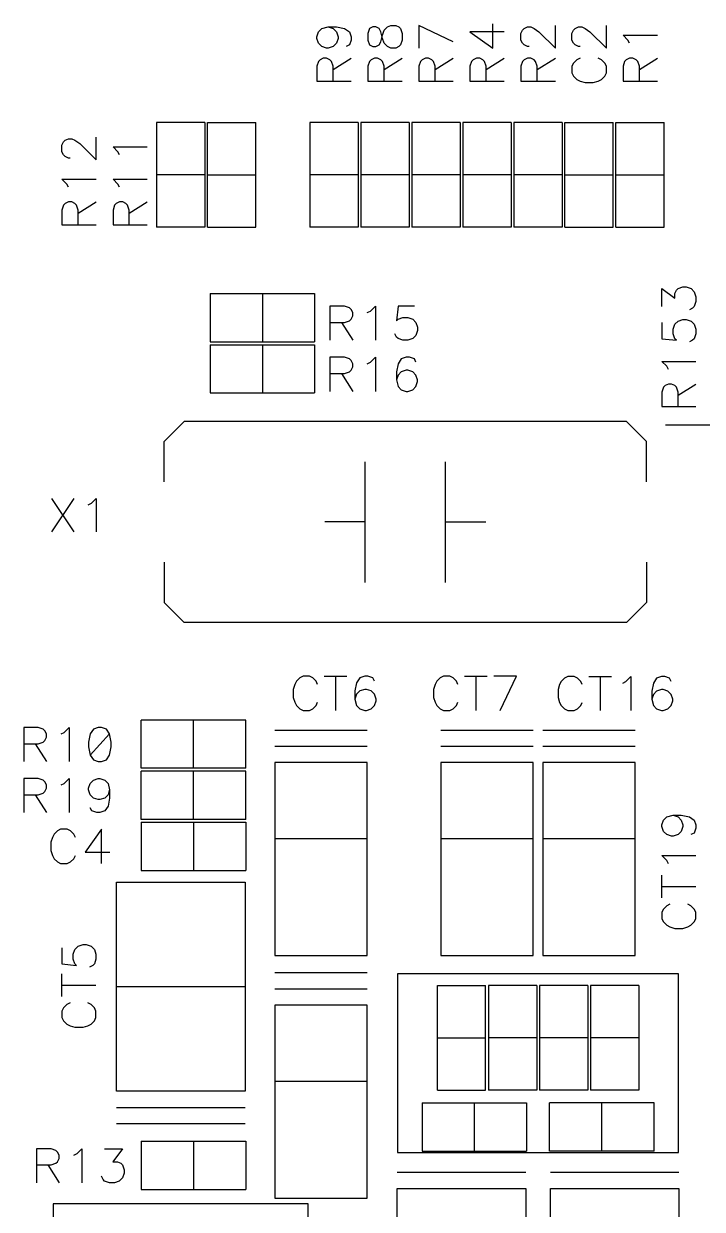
# Model space of a CAD drawing. Extents: x 295 to 953, y 10 to 290.
# Drawn here: x 673.3 to 707.1, y 174.5 to 233.5 of the extents above; entities that cross this region are included whole.
import ezdxf

# ---------------------------------------------------------------- set-up
doc = ezdxf.new("R2010")
doc.units = 0
doc.header["$LTSCALE"] = 5
doc.header["$MEASUREMENT"] = 0
doc.layers.add('130409_DV-DPH-A6_BSK', color=2, linetype='CONTINUOUS')

msp = doc.modelspace()

# ---------------------------------------------------------------- linework, layer by layer
at = {"layer": '130409_DV-DPH-A6_BSK', "color": 7}
for p, q in [((687.869, 232.819), (687.95, 233.063)), ((687.95, 233.063), (688.113, 233.225)), ((688.113, 233.225), (688.438, 233.307)), ((688.438, 233.307), (688.682, 233.225)), ((688.438, 233.307), (688.844, 233.307)), ((688.682, 233.225), (688.844, 233.063)), ((688.844, 233.307), (689.256, 233.225)), ((688.844, 233.063), (688.93, 232.819)), ((689.256, 233.225), (689.499, 233.063)), ((689.499, 233.063), (689.581, 232.819)), ((690.49, 233.225), (690.409, 232.982)), ((690.409, 232.982), (690.409, 232.657)), ((690.653, 233.307), (690.49, 233.225)), ((690.815, 233.307), (690.653, 233.307)), ((690.978, 233.225), (690.815, 233.307)), ((691.059, 233.063), (690.978, 233.225)), ((691.14, 232.738), (691.059, 233.063)), ((691.14, 232.9), (691.222, 233.144)), ((691.222, 233.144), (691.384, 233.307)), ((691.384, 233.307), (691.552, 233.388)), ((691.552, 233.388), (691.796, 233.388)), ((691.796, 233.388), (691.958, 233.307)), ((691.958, 233.307), (692.039, 233.225)), ((692.039, 233.225), (692.121, 232.982)), ((692.121, 232.982), (692.121, 232.657)), ((694.661, 232.575), (692.949, 233.388)), ((692.949, 233.388), (692.949, 232.25)), ((697.201, 233.063), (695.489, 233.063)), ((695.489, 233.063), (696.632, 232.25)), ((696.632, 232.25), (696.632, 233.469)), ((698.029, 232.982), (698.11, 233.144)), ((698.029, 232.657), (698.029, 232.982)), ((698.11, 233.144), (698.191, 233.225)), ((698.191, 233.225), (698.354, 233.307)), ((698.354, 233.307), (698.516, 233.307)), ((698.516, 233.307), (698.679, 233.225)), ((698.679, 233.225), (698.923, 233.063)), ((698.923, 233.063), (699.741, 232.25)), ((699.741, 232.25), (699.741, 233.388)), ((700.569, 232.982), (700.65, 233.144)), ((700.569, 232.657), (700.569, 232.982)), ((700.65, 233.144), (700.731, 233.225)), ((700.731, 233.225), (700.894, 233.307)), ((700.894, 233.307), (701.056, 233.307)), ((701.056, 233.307), (701.219, 233.225)), ((701.219, 233.225), (701.463, 233.063)), ((701.463, 233.063), (702.281, 232.25)), ((702.281, 232.25), (702.281, 233.388)), ((687.869, 232.738), (687.869, 232.819)), ((687.95, 232.494), (687.869, 232.738)), ((688.113, 232.331), (687.95, 232.494)), ((688.844, 232.494), (688.682, 232.331)), ((688.93, 232.738), (688.844, 232.494)), ((688.93, 232.819), (688.93, 232.738)), ((689.499, 232.413), (689.337, 232.331)), ((689.581, 232.657), (689.499, 232.413)), ((689.581, 232.819), (689.581, 232.657)), ((690.409, 232.657), (690.49, 232.413)), ((690.49, 232.413), (690.653, 232.331)), ((690.815, 232.331), (690.978, 232.413)), ((690.978, 232.413), (691.059, 232.575)), ((691.059, 232.575), (691.14, 232.9)), ((691.222, 232.494), (691.14, 232.738)), ((691.384, 232.331), (691.222, 232.494)), ((692.039, 232.413), (691.958, 232.331)), ((692.121, 232.657), (692.039, 232.413)), ((698.11, 232.494), (698.029, 232.657)), ((698.191, 232.413), (698.11, 232.494)), ((698.354, 232.331), (698.191, 232.413)), ((700.65, 232.494), (700.569, 232.657)), ((700.731, 232.413), (700.65, 232.494)), ((700.894, 232.331), (700.731, 232.413)), ((703.353, 232.657), (703.109, 232.9)), ((703.109, 232.9), (704.821, 232.9)), ((703.434, 232.494), (703.353, 232.657)), ((688.356, 232.25), (688.113, 232.331)), ((688.438, 232.25), (688.356, 232.25)), ((688.682, 232.331), (688.438, 232.25)), ((690.653, 232.331), (690.815, 232.331)), ((691.552, 232.25), (691.384, 232.331)), ((691.796, 232.25), (691.552, 232.25)), ((691.958, 232.331), (691.796, 232.25)), ((698.435, 232.331), (698.354, 232.331)), ((700.975, 232.331), (700.894, 232.331)), ((687.95, 231.595), (687.869, 231.351)), ((687.869, 231.351), (687.869, 230.619)), ((688.031, 231.676), (687.95, 231.595)), ((688.194, 231.757), (688.031, 231.676)), ((688.356, 231.757), (688.194, 231.757)), ((688.519, 231.676), (688.356, 231.757)), ((688.6, 231.595), (688.519, 231.676)), ((688.682, 231.351), (688.6, 231.595)), ((688.682, 231.188), (689.581, 231.757)), ((688.682, 230.619), (688.682, 231.351)), ((690.49, 231.595), (690.409, 231.351)), ((690.409, 231.351), (690.409, 230.619)), ((690.571, 231.676), (690.49, 231.595)), ((690.734, 231.757), (690.571, 231.676)), ((690.896, 231.757), (690.734, 231.757)), ((691.059, 231.676), (690.896, 231.757)), ((691.14, 231.595), (691.059, 231.676)), ((691.222, 231.351), (691.14, 231.595)), ((691.222, 231.188), (692.121, 231.757)), ((691.222, 230.619), (691.222, 231.351)), ((693.03, 231.595), (692.949, 231.351)), ((692.949, 231.351), (692.949, 230.619)), ((693.111, 231.676), (693.03, 231.595)), ((693.274, 231.757), (693.111, 231.676)), ((693.436, 231.757), (693.274, 231.757)), ((693.599, 231.676), (693.436, 231.757)), ((693.68, 231.595), (693.599, 231.676)), ((693.762, 231.351), (693.68, 231.595)), ((693.762, 231.188), (694.661, 231.757)), ((693.762, 230.619), (693.762, 231.351)), ((695.57, 231.595), (695.489, 231.351)), ((695.489, 231.351), (695.489, 230.619)), ((695.651, 231.676), (695.57, 231.595)), ((695.814, 231.757), (695.651, 231.676)), ((695.976, 231.757), (695.814, 231.757)), ((696.139, 231.676), (695.976, 231.757)), ((696.22, 231.595), (696.139, 231.676)), ((696.302, 231.351), (696.22, 231.595)), ((696.302, 231.188), (697.201, 231.757)), ((696.302, 230.619), (696.302, 231.351)), ((698.11, 231.595), (698.029, 231.351)), ((698.029, 231.351), (698.029, 230.619)), ((698.191, 231.676), (698.11, 231.595)), ((698.354, 231.757), (698.191, 231.676)), ((698.516, 231.757), (698.354, 231.757)), ((698.679, 231.676), (698.516, 231.757)), ((698.76, 231.595), (698.679, 231.676)), ((698.842, 231.351), (698.76, 231.595)), ((698.842, 231.188), (699.741, 231.757)), ((698.842, 230.619), (698.842, 231.351)), ((700.65, 231.514), (700.569, 231.351)), ((700.569, 231.351), (700.569, 231.026)), ((700.813, 231.676), (700.65, 231.514)), ((700.975, 231.757), (700.813, 231.676)), ((702.037, 231.676), (701.874, 231.757)), ((702.199, 231.514), (702.037, 231.676)), ((702.281, 231.351), (702.199, 231.514)), ((702.281, 231.026), (702.281, 231.351)), ((703.19, 231.595), (703.109, 231.351)), ((703.109, 231.351), (703.109, 230.619)), ((703.271, 231.676), (703.19, 231.595)), ((703.434, 231.757), (703.271, 231.676)), ((703.596, 231.757), (703.434, 231.757)), ((703.759, 231.676), (703.596, 231.757)), ((703.84, 231.595), (703.759, 231.676)), ((703.922, 231.351), (703.84, 231.595)), ((703.922, 231.188), (704.821, 231.757)), ((703.922, 230.619), (703.922, 231.351)), ((687.869, 230.619), (689.581, 230.619)), ((690.409, 230.619), (692.121, 230.619)), ((692.949, 230.619), (694.661, 230.619)), ((695.489, 230.619), (697.201, 230.619)), ((698.029, 230.619), (699.741, 230.619)), ((700.569, 231.026), (700.65, 230.863)), ((700.65, 230.863), (700.813, 230.701)), ((700.813, 230.701), (700.975, 230.619)), ((700.975, 230.619), (701.219, 230.538)), ((701.63, 230.538), (701.874, 230.619)), ((701.874, 230.619), (702.037, 230.701)), ((702.037, 230.701), (702.199, 230.863)), ((702.199, 230.863), (702.281, 231.026)), ((703.109, 230.619), (704.821, 230.619)), ((701.219, 230.538), (701.63, 230.538)), ((679.898, 228.552), (679.898, 223.355)), ((682.301, 228.552), (679.898, 228.552)), ((682.301, 228.552), (682.301, 223.355)), ((682.438, 223.355), (682.438, 228.552)), ((682.438, 228.552), (684.841, 228.552)), ((684.841, 223.355), (684.841, 228.552)), ((687.518, 228.552), (687.518, 223.355)), ((689.921, 228.552), (687.518, 228.552)), ((689.921, 228.552), (689.921, 223.355)), ((690.058, 228.552), (690.058, 223.355)), ((692.461, 228.552), (690.058, 228.552)), ((692.461, 228.552), (692.461, 223.355)), ((692.598, 228.552), (692.598, 223.355)), ((695.001, 228.552), (692.598, 228.552)), ((695.001, 228.552), (695.001, 223.355)), ((695.138, 228.552), (695.138, 223.355)), ((697.541, 228.552), (695.138, 228.552)), ((697.541, 228.552), (697.541, 223.355)), ((697.678, 228.552), (697.678, 223.355)), ((700.081, 228.552), (697.678, 228.552)), ((700.081, 228.552), (700.081, 223.355)), ((700.218, 223.355), (700.218, 228.552)), ((700.218, 228.552), (702.621, 228.552)), ((702.621, 223.355), (702.621, 228.552)), ((702.758, 223.355), (702.758, 228.552)), ((702.758, 228.552), (705.161, 228.552)), ((705.161, 223.355), (705.161, 228.552)), ((675.27, 227.592), (675.352, 227.673)), ((675.352, 227.673), (675.509, 227.749)), ((675.509, 227.749), (675.672, 227.749)), ((675.672, 227.749), (675.834, 227.673)), ((675.834, 227.673), (676.078, 227.51)), ((676.886, 226.703), (676.886, 227.831)), ((675.189, 227.429), (675.27, 227.592)), ((675.189, 227.104), (675.189, 227.429)), ((675.27, 226.947), (675.189, 227.104)), ((676.078, 227.51), (676.886, 226.703)), ((677.973, 227.104), (677.729, 227.348)), ((677.729, 227.348), (679.426, 227.348)), ((678.049, 226.947), (677.973, 227.104)), ((675.352, 226.865), (675.27, 226.947)), ((675.509, 226.784), (675.352, 226.865)), ((675.59, 226.784), (675.509, 226.784)), ((682.301, 225.956), (679.898, 225.956)), ((682.438, 225.956), (684.841, 225.956)), ((689.921, 225.956), (687.518, 225.956)), ((692.461, 225.956), (690.058, 225.956)), ((695.001, 225.956), (692.598, 225.956)), ((697.541, 225.956), (695.138, 225.956)), ((700.081, 225.956), (697.678, 225.956)), ((700.218, 225.956), (702.621, 225.956)), ((702.758, 225.956), (705.161, 225.956)), ((675.433, 225.494), (675.189, 225.732)), ((675.189, 225.732), (676.886, 225.732)), ((675.509, 225.331), (675.433, 225.494)), ((677.973, 225.494), (677.729, 225.732)), ((677.729, 225.732), (679.426, 225.732)), ((678.049, 225.331), (677.973, 225.494)), ((675.27, 224.442), (675.189, 224.198)), ((675.189, 224.198), (675.189, 223.472)), ((675.352, 224.523), (675.27, 224.442)), ((675.509, 224.605), (675.352, 224.523)), ((675.672, 224.605), (675.509, 224.605)), ((675.834, 224.523), (675.672, 224.605)), ((675.916, 224.442), (675.834, 224.523)), ((675.997, 224.198), (675.916, 224.442)), ((675.997, 224.041), (676.886, 224.605)), ((675.997, 223.472), (675.997, 224.198)), ((677.81, 224.442), (677.729, 224.198)), ((677.729, 224.198), (677.729, 223.472)), ((677.892, 224.523), (677.81, 224.442)), ((678.049, 224.605), (677.892, 224.523)), ((678.212, 224.605), (678.049, 224.605)), ((678.374, 224.523), (678.212, 224.605)), ((678.456, 224.442), (678.374, 224.523)), ((678.537, 224.198), (678.456, 224.442)), ((678.537, 224.041), (679.426, 224.605)), ((678.537, 223.472), (678.537, 224.198)), ((675.189, 223.472), (676.886, 223.472)), ((677.729, 223.472), (679.426, 223.472)), ((682.301, 223.355), (679.898, 223.355)), ((682.438, 223.355), (684.841, 223.355)), ((689.921, 223.355), (687.518, 223.355)), ((692.461, 223.355), (690.058, 223.355)), ((695.001, 223.355), (692.598, 223.355)), ((697.541, 223.355), (695.138, 223.355)), ((700.081, 223.355), (697.678, 223.355)), ((700.218, 223.355), (702.621, 223.355)), ((702.758, 223.355), (705.161, 223.355)), ((682.565, 220.043), (687.762, 220.043)), ((682.565, 220.043), (682.565, 217.64)), ((685.161, 220.043), (685.161, 217.64)), ((687.762, 220.043), (687.762, 217.64)), ((705.044, 219.408), (705.044, 220.292)), ((705.044, 220.292), (705.684, 219.809)), ((705.684, 220.048), (705.766, 220.211)), ((705.684, 219.809), (705.684, 220.048)), ((705.766, 220.211), (705.847, 220.292)), ((705.847, 220.292), (706.086, 220.373)), ((706.086, 220.373), (706.248, 220.373)), ((706.248, 220.373), (706.492, 220.292)), ((706.492, 220.292), (706.65, 220.129)), ((706.65, 220.129), (706.731, 219.89)), ((689.251, 219.418), (688.524, 219.418)), ((688.524, 219.418), (688.524, 217.721)), ((689.494, 219.337), (689.251, 219.418)), ((690.546, 219.174), (690.785, 219.418)), ((690.785, 219.418), (690.785, 217.721)), ((691.918, 219.418), (691.836, 218.692)), ((692.725, 219.418), (691.918, 219.418)), ((706.65, 219.408), (706.568, 219.327)), ((706.731, 219.647), (706.65, 219.408)), ((706.731, 219.89), (706.731, 219.647)), ((689.576, 219.255), (689.494, 219.337)), ((689.657, 219.098), (689.576, 219.255)), ((689.576, 218.773), (689.657, 218.935)), ((689.657, 218.935), (689.657, 219.098)), ((690.383, 219.098), (690.546, 219.174)), ((691.918, 218.773), (692.156, 218.854)), ((692.156, 218.854), (692.4, 218.854)), ((692.4, 218.854), (692.644, 218.773)), ((706.568, 219.327), (706.411, 219.245)), ((688.524, 218.61), (689.251, 218.61)), ((689.093, 218.61), (689.657, 217.721)), ((689.251, 218.61), (689.494, 218.692)), ((689.494, 218.692), (689.576, 218.773)), ((691.836, 218.692), (691.918, 218.773)), ((692.644, 218.773), (692.801, 218.61)), ((692.801, 218.61), (692.883, 218.372)), ((692.883, 218.209), (692.801, 217.965)), ((692.883, 218.372), (692.883, 218.209)), ((705.044, 218.605), (705.044, 217.798)), ((705.608, 218.28), (705.684, 218.524)), ((705.608, 218.041), (705.608, 218.28)), ((705.684, 218.524), (705.847, 218.681)), ((705.847, 218.681), (706.086, 218.763)), ((706.086, 218.763), (706.248, 218.763)), ((706.248, 218.763), (706.492, 218.681)), ((706.492, 218.681), (706.65, 218.524)), ((706.65, 218.524), (706.731, 218.28)), ((706.731, 218.28), (706.731, 218.041)), ((682.565, 217.64), (687.762, 217.64)), ((691.836, 217.884), (691.755, 218.046)), ((691.918, 217.803), (691.836, 217.884)), ((692.156, 217.721), (691.918, 217.803)), ((692.4, 217.721), (692.156, 217.721)), ((692.644, 217.803), (692.4, 217.721)), ((692.801, 217.965), (692.644, 217.803)), ((705.044, 217.798), (705.766, 217.721)), ((705.684, 217.798), (705.608, 218.041)), ((705.766, 217.721), (705.684, 217.798)), ((706.568, 217.721), (706.411, 217.64)), ((706.65, 217.798), (706.568, 217.721)), ((706.731, 218.041), (706.65, 217.798)), ((682.565, 217.503), (687.762, 217.503)), ((682.565, 217.503), (682.565, 215.1)), ((685.161, 217.503), (685.161, 215.1)), ((687.762, 217.503), (687.762, 215.1)), ((689.251, 216.878), (688.524, 216.878)), ((688.524, 216.878), (688.524, 215.181)), ((689.494, 216.797), (689.251, 216.878)), ((689.576, 216.715), (689.494, 216.797)), ((689.657, 216.558), (689.576, 216.715)), ((689.657, 216.395), (689.657, 216.558)), ((690.383, 216.558), (690.546, 216.634)), ((690.546, 216.634), (690.785, 216.878)), ((690.785, 216.878), (690.785, 215.181)), ((691.918, 216.558), (691.836, 216.152)), ((692.075, 216.797), (691.918, 216.558)), ((692.319, 216.878), (692.075, 216.797)), ((692.481, 216.878), (692.319, 216.878)), ((692.725, 216.797), (692.481, 216.878)), ((692.801, 216.634), (692.725, 216.797)), ((705.283, 216.431), (705.044, 216.675)), ((705.044, 216.675), (706.731, 216.675)), ((688.524, 216.07), (689.251, 216.07)), ((689.093, 216.07), (689.657, 215.181)), ((689.251, 216.07), (689.494, 216.152)), ((689.494, 216.152), (689.576, 216.233)), ((689.576, 216.233), (689.657, 216.395)), ((691.836, 216.152), (691.836, 215.75)), ((691.918, 215.989), (691.836, 215.75)), ((692.075, 216.152), (691.918, 215.989)), ((692.319, 216.233), (692.075, 216.152)), ((692.4, 216.233), (692.319, 216.233)), ((692.644, 216.152), (692.4, 216.233)), ((692.801, 215.989), (692.644, 216.152)), ((692.883, 215.75), (692.801, 215.989)), ((705.364, 216.274), (705.283, 216.431)), ((691.836, 215.75), (691.918, 215.425)), ((691.918, 215.425), (692.075, 215.263)), ((692.075, 215.263), (692.319, 215.181)), ((692.4, 215.181), (692.644, 215.263)), ((692.644, 215.263), (692.801, 215.425)), ((692.801, 215.425), (692.883, 215.669)), ((692.883, 215.669), (692.883, 215.75)), ((705.126, 215.39), (705.044, 215.146)), ((705.202, 215.471), (705.126, 215.39)), ((705.364, 215.547), (705.202, 215.471)), ((705.527, 215.547), (705.364, 215.547)), ((705.684, 215.471), (705.527, 215.547)), ((705.766, 215.39), (705.684, 215.471)), ((705.847, 215.146), (705.766, 215.39)), ((705.847, 214.988), (706.731, 215.547)), ((682.565, 215.1), (687.762, 215.1)), ((692.319, 215.181), (692.4, 215.181)), ((705.044, 215.146), (705.044, 214.424)), ((705.847, 214.424), (705.847, 215.146)), ((705.044, 214.424), (706.731, 214.424)), ((680.274, 212.682), (681.275, 213.683)), ((703.276, 213.683), (681.275, 213.683)), ((704.277, 212.682), (703.276, 213.683)), ((705.227, 213.51), (714.117, 213.51)), ((680.274, 210.68), (680.274, 212.682)), ((704.277, 210.68), (704.277, 212.682)), ((690.277, 205.682), (690.277, 211.681)), ((694.275, 205.682), (694.275, 211.681)), ((675.783, 209.857), (674.671, 208.191)), ((674.671, 209.857), (675.783, 208.191)), ((676.495, 209.537), (676.657, 209.619)), ((676.657, 209.619), (676.891, 209.857)), ((676.891, 209.857), (676.891, 208.191)), ((690.277, 208.684), (688.275, 208.684)), ((694.275, 208.684), (696.276, 208.684)), ((680.274, 206.682), (680.274, 204.681)), ((704.277, 206.682), (704.277, 204.681)), ((680.274, 204.681), (681.275, 203.68)), ((704.277, 204.681), (703.276, 203.68)), ((703.276, 203.68), (681.275, 203.68)), ((686.782, 200.602), (686.7, 200.358)), ((686.863, 200.764), (686.782, 200.602)), ((687.025, 200.927), (686.863, 200.764)), ((687.183, 201.008), (687.025, 200.927)), ((687.508, 201.008), (687.183, 201.008)), ((687.671, 200.927), (687.508, 201.008)), ((687.833, 200.764), (687.671, 200.927)), ((687.909, 200.602), (687.833, 200.764)), ((688.235, 201.008), (689.367, 201.008)), ((688.798, 201.008), (688.798, 199.311)), ((689.85, 200.683), (689.769, 200.277)), ((690.013, 200.927), (689.85, 200.683)), ((690.256, 201.008), (690.013, 200.927)), ((690.414, 201.008), (690.256, 201.008)), ((690.658, 200.927), (690.414, 201.008)), ((690.739, 200.764), (690.658, 200.927)), ((693.767, 200.602), (693.685, 200.358)), ((693.848, 200.764), (693.767, 200.602)), ((694.01, 200.927), (693.848, 200.764)), ((694.168, 201.008), (694.01, 200.927)), ((694.493, 201.008), (694.168, 201.008)), ((694.656, 200.927), (694.493, 201.008)), ((694.818, 200.764), (694.656, 200.927)), ((694.894, 200.602), (694.818, 200.764)), ((695.22, 201.008), (696.352, 201.008)), ((695.783, 201.008), (695.783, 199.311)), ((697.805, 201.008), (696.672, 201.008)), ((696.998, 199.311), (697.805, 201.008)), ((699.954, 200.592), (699.873, 200.353)), ((700.035, 200.754), (699.954, 200.592)), ((700.198, 200.917), (700.035, 200.754)), ((700.355, 200.998), (700.198, 200.917)), ((700.681, 200.998), (700.355, 200.998)), ((700.838, 200.917), (700.681, 200.998)), ((701.001, 200.754), (700.838, 200.917)), ((701.082, 200.592), (701.001, 200.754)), ((701.402, 200.998), (702.53, 200.998)), ((701.966, 200.998), (701.966, 199.306)), ((703.094, 200.673), (703.251, 200.754)), ((703.251, 200.754), (703.495, 200.998)), ((703.495, 200.998), (703.495, 199.306)), ((704.618, 200.673), (704.541, 200.272)), ((704.78, 200.917), (704.618, 200.673)), ((705.024, 200.998), (704.78, 200.917)), ((705.181, 200.998), (705.024, 200.998)), ((705.425, 200.917), (705.181, 200.998)), ((705.507, 200.754), (705.425, 200.917)), ((686.7, 200.358), (686.7, 199.957)), ((686.7, 199.957), (686.782, 199.713)), ((689.769, 200.277), (689.769, 199.875)), ((689.85, 200.119), (689.769, 199.875)), ((690.013, 200.277), (689.85, 200.119)), ((690.256, 200.358), (690.013, 200.277)), ((690.338, 200.358), (690.256, 200.358)), ((690.576, 200.277), (690.338, 200.358)), ((690.739, 200.119), (690.576, 200.277)), ((690.82, 199.875), (690.739, 200.119)), ((693.685, 200.358), (693.685, 199.957)), ((693.685, 199.957), (693.767, 199.713)), ((699.873, 200.353), (699.873, 199.951)), ((699.873, 199.951), (699.954, 199.708)), ((704.541, 200.272), (704.541, 199.87)), ((704.618, 200.109), (704.541, 199.87)), ((704.78, 200.272), (704.618, 200.109)), ((705.024, 200.353), (704.78, 200.272)), ((705.1, 200.353), (705.024, 200.353)), ((705.344, 200.272), (705.1, 200.353)), ((705.507, 200.109), (705.344, 200.272)), ((705.583, 199.87), (705.507, 200.109)), ((686.782, 199.713), (686.863, 199.55)), ((686.863, 199.55), (687.025, 199.388)), ((687.025, 199.388), (687.183, 199.311)), ((687.508, 199.311), (687.671, 199.388)), ((687.671, 199.388), (687.833, 199.55)), ((687.833, 199.55), (687.909, 199.713)), ((689.769, 199.875), (689.85, 199.55)), ((689.85, 199.55), (690.013, 199.388)), ((690.013, 199.388), (690.256, 199.311)), ((690.338, 199.311), (690.576, 199.388)), ((690.576, 199.388), (690.739, 199.55)), ((690.739, 199.55), (690.82, 199.794)), ((690.82, 199.794), (690.82, 199.875)), ((693.767, 199.713), (693.848, 199.55)), ((693.848, 199.55), (694.01, 199.388)), ((694.01, 199.388), (694.168, 199.311)), ((694.493, 199.311), (694.656, 199.388)), ((694.656, 199.388), (694.818, 199.55)), ((694.818, 199.55), (694.894, 199.713)), ((699.954, 199.708), (700.035, 199.55)), ((700.035, 199.55), (700.198, 199.388)), ((700.198, 199.388), (700.355, 199.306)), ((700.681, 199.306), (700.838, 199.388)), ((700.838, 199.388), (701.001, 199.55)), ((701.001, 199.55), (701.082, 199.708)), ((704.541, 199.87), (704.618, 199.55)), ((704.618, 199.55), (704.78, 199.388)), ((704.78, 199.388), (705.024, 199.306)), ((705.1, 199.306), (705.344, 199.388)), ((705.344, 199.388), (705.507, 199.55)), ((705.507, 199.55), (705.583, 199.789)), ((705.583, 199.789), (705.583, 199.87)), ((684.333, 198.834), (679.136, 198.834)), ((679.136, 196.431), (679.136, 198.834)), ((681.732, 196.431), (681.732, 198.834)), ((684.333, 196.431), (684.333, 198.834)), ((687.183, 199.311), (687.508, 199.311)), ((690.256, 199.311), (690.338, 199.311)), ((694.168, 199.311), (694.493, 199.311)), ((700.355, 199.306), (700.681, 199.306)), ((705.024, 199.306), (705.1, 199.306)), ((674.011, 198.463), (673.284, 198.463)), ((673.284, 198.463), (673.284, 196.766)), ((674.254, 198.382), (674.011, 198.463)), ((674.336, 198.3), (674.254, 198.382)), ((674.417, 198.143), (674.336, 198.3)), ((675.143, 198.143), (675.306, 198.219)), ((675.306, 198.219), (675.545, 198.463)), ((675.545, 198.463), (675.545, 196.766)), ((676.759, 198.382), (676.596, 198.143)), ((676.998, 198.463), (676.759, 198.382)), ((677.16, 198.463), (676.998, 198.463)), ((677.404, 198.382), (677.16, 198.463)), ((677.561, 198.143), (677.404, 198.382)), ((690.383, 198.316), (685.786, 198.316)), ((698.638, 198.316), (694.041, 198.316)), ((703.718, 198.316), (699.121, 198.316)), ((673.284, 197.655), (674.011, 197.655)), ((673.853, 197.655), (674.417, 196.766)), ((674.011, 197.655), (674.254, 197.737)), ((674.254, 197.737), (674.336, 197.818)), ((674.336, 197.818), (674.417, 197.98)), ((674.417, 197.98), (674.417, 198.143)), ((676.596, 198.143), (676.515, 197.737)), ((676.515, 197.737), (676.515, 197.493)), ((677.561, 198.143), (676.596, 197.091)), ((677.643, 197.737), (677.561, 198.143)), ((677.643, 197.493), (677.643, 197.737)), ((676.515, 197.493), (676.596, 197.091)), ((676.596, 197.091), (676.759, 196.848)), ((677.404, 196.848), (677.561, 197.091)), ((677.561, 197.091), (677.643, 197.493)), ((690.383, 197.518), (685.786, 197.518)), ((698.638, 197.518), (694.041, 197.518)), ((703.718, 197.518), (699.121, 197.518)), ((676.759, 196.848), (676.998, 196.766)), ((676.998, 196.766), (677.16, 196.766)), ((677.16, 196.766), (677.404, 196.848)), ((684.333, 196.431), (679.136, 196.431)), ((690.383, 196.716), (685.786, 196.716)), ((685.786, 196.716), (685.786, 193.317)), ((690.383, 193.317), (690.383, 196.716)), ((698.638, 196.716), (694.041, 196.716)), ((694.041, 196.716), (694.041, 193.317)), ((698.638, 193.317), (698.638, 196.716)), ((703.718, 196.716), (699.121, 196.716)), ((699.121, 196.716), (699.121, 193.317)), ((703.718, 193.317), (703.718, 196.716)), ((674.011, 195.923), (673.284, 195.923)), ((673.284, 195.923), (673.284, 194.226)), ((674.254, 195.842), (674.011, 195.923)), ((674.336, 195.76), (674.254, 195.842)), ((675.306, 195.679), (675.545, 195.923)), ((675.545, 195.923), (675.545, 194.226)), ((676.596, 195.679), (676.759, 195.842)), ((676.759, 195.842), (676.998, 195.923)), ((676.998, 195.923), (677.079, 195.923)), ((677.079, 195.923), (677.323, 195.842)), ((677.323, 195.842), (677.485, 195.679)), ((684.333, 196.294), (679.136, 196.294)), ((679.136, 193.891), (679.136, 196.294)), ((681.732, 193.891), (681.732, 196.294)), ((684.333, 193.891), (684.333, 196.294)), ((674.254, 195.197), (674.336, 195.278)), ((674.417, 195.603), (674.336, 195.76)), ((674.336, 195.278), (674.417, 195.44)), ((674.417, 195.44), (674.417, 195.603)), ((675.143, 195.603), (675.306, 195.679)), ((676.515, 195.44), (676.596, 195.679)), ((676.515, 195.359), (676.515, 195.44)), ((676.596, 195.115), (676.515, 195.359)), ((677.485, 195.679), (677.561, 195.359)), ((677.561, 195.359), (677.485, 195.115)), ((677.561, 195.359), (677.561, 194.953)), ((673.284, 195.115), (674.011, 195.115)), ((673.853, 195.115), (674.417, 194.226)), ((674.011, 195.115), (674.254, 195.197)), ((676.759, 194.953), (676.596, 195.115)), ((676.998, 194.877), (676.759, 194.953)), ((677.079, 194.877), (676.998, 194.877)), ((677.323, 194.953), (677.079, 194.877)), ((677.485, 195.115), (677.323, 194.953)), ((677.561, 194.953), (677.485, 194.551)), ((676.678, 194.308), (676.596, 194.47)), ((676.916, 194.226), (676.678, 194.308)), ((677.079, 194.226), (676.916, 194.226)), ((677.323, 194.308), (677.079, 194.226)), ((677.485, 194.551), (677.323, 194.308)), ((705.283, 194.018), (705.603, 194.099)), ((705.603, 194.099), (705.847, 194.018)), ((705.603, 194.099), (706.004, 194.099)), ((706.004, 194.099), (706.411, 194.018)), ((684.333, 193.891), (679.136, 193.891)), ((679.136, 193.754), (684.333, 193.754)), ((679.136, 193.754), (679.136, 191.351)), ((681.732, 193.754), (681.732, 191.351)), ((684.333, 193.754), (684.333, 191.351)), ((705.039, 193.617), (705.12, 193.855)), ((705.039, 193.535), (705.039, 193.617)), ((705.12, 193.292), (705.039, 193.535)), ((705.12, 193.855), (705.283, 194.018)), ((705.847, 194.018), (706.004, 193.855)), ((706.004, 193.855), (706.086, 193.617)), ((706.086, 193.535), (706.004, 193.292)), ((706.086, 193.617), (706.086, 193.535)), ((706.411, 194.018), (706.65, 193.855)), ((706.65, 193.855), (706.731, 193.617)), ((706.731, 193.454), (706.65, 193.21)), ((706.731, 193.617), (706.731, 193.454)), ((674.717, 192.997), (674.635, 192.753)), ((674.798, 193.16), (674.717, 192.997)), ((674.96, 193.322), (674.798, 193.16)), ((675.123, 193.403), (674.96, 193.322)), ((675.448, 193.403), (675.123, 193.403)), ((675.611, 193.322), (675.448, 193.403)), ((675.773, 193.16), (675.611, 193.322)), ((675.855, 192.997), (675.773, 193.16)), ((677.16, 193.403), (676.347, 192.26)), ((677.16, 191.691), (677.16, 193.403)), ((685.786, 193.317), (685.786, 192.418)), ((690.383, 192.916), (685.786, 192.916)), ((690.383, 192.418), (690.383, 193.317)), ((694.041, 193.317), (694.041, 192.418)), ((698.638, 192.916), (694.041, 192.916)), ((698.638, 192.418), (698.638, 193.317)), ((699.121, 193.317), (699.121, 192.418)), ((703.718, 192.916), (699.121, 192.916)), ((703.718, 192.418), (703.718, 193.317)), ((705.283, 193.134), (705.12, 193.292)), ((705.522, 193.053), (705.283, 193.134)), ((705.603, 193.053), (705.522, 193.053)), ((705.847, 193.134), (705.603, 193.053)), ((706.004, 193.292), (705.847, 193.134)), ((706.65, 193.21), (706.487, 193.134)), ((674.635, 192.753), (674.635, 192.342)), ((674.635, 192.342), (674.717, 192.098)), ((676.347, 192.26), (677.567, 192.26)), ((685.786, 192.418), (685.786, 191.315)), ((690.383, 191.315), (690.383, 192.418)), ((694.041, 192.418), (694.041, 191.315)), ((698.638, 191.315), (698.638, 192.418)), ((699.121, 192.418), (699.121, 191.315)), ((703.718, 191.315), (703.718, 192.418)), ((674.717, 192.098), (674.798, 191.935)), ((674.798, 191.935), (674.96, 191.773)), ((674.96, 191.773), (675.123, 191.691)), ((675.123, 191.691), (675.448, 191.691)), ((675.448, 191.691), (675.611, 191.773)), ((675.611, 191.773), (675.773, 191.935)), ((675.773, 191.935), (675.855, 192.098)), ((705.283, 191.844), (705.039, 192.088)), ((705.039, 192.088), (706.731, 192.088)), ((705.364, 191.686), (705.283, 191.844)), ((679.136, 191.351), (684.333, 191.351)), ((685.786, 191.315), (685.786, 190.716)), ((690.383, 190.716), (690.383, 191.315)), ((694.041, 191.315), (694.041, 190.716)), ((698.638, 190.716), (698.638, 191.315)), ((699.121, 191.315), (699.121, 190.716)), ((703.718, 190.716), (703.718, 191.315)), ((705.039, 189.995), (705.039, 191.122)), ((677.902, 180.368), (677.902, 190.767)), ((677.902, 190.767), (684.298, 190.767)), ((684.298, 190.767), (684.298, 180.368)), ((685.786, 190.716), (685.786, 187.119)), ((690.383, 187.119), (690.383, 190.716)), ((694.041, 190.716), (694.041, 187.119)), ((698.638, 187.119), (698.638, 190.716)), ((699.121, 190.716), (699.121, 187.119)), ((703.718, 187.119), (703.718, 190.716)), ((705.039, 190.559), (706.731, 190.559)), ((705.12, 189.431), (705.039, 189.273)), ((705.283, 189.593), (705.12, 189.431)), ((705.446, 189.675), (705.283, 189.593)), ((706.487, 189.593), (706.329, 189.675)), ((706.65, 189.431), (706.487, 189.593)), ((706.731, 189.273), (706.65, 189.431)), ((705.039, 189.273), (705.039, 188.948)), ((705.039, 188.948), (705.12, 188.791)), ((705.12, 188.791), (705.283, 188.628)), ((706.487, 188.628), (706.65, 188.791)), ((706.65, 188.791), (706.731, 188.948)), ((706.731, 188.948), (706.731, 189.273)), ((705.283, 188.628), (705.446, 188.547)), ((705.446, 188.547), (705.684, 188.466)), ((705.684, 188.466), (706.086, 188.466)), ((706.086, 188.466), (706.329, 188.547)), ((706.329, 188.547), (706.487, 188.628)), ((675.834, 187.424), (675.992, 187.587)), ((675.992, 187.587), (676.236, 187.668)), ((676.236, 187.668), (676.398, 187.668)), ((676.398, 187.668), (676.642, 187.587)), ((676.642, 187.587), (676.805, 187.424)), ((675.184, 187.505), (675.184, 186.698)), ((675.753, 187.185), (675.834, 187.424)), ((675.753, 186.942), (675.753, 187.185)), ((676.805, 187.424), (676.881, 187.185)), ((676.881, 187.185), (676.881, 186.942)), ((685.786, 187.119), (690.383, 187.119)), ((694.041, 187.119), (698.638, 187.119)), ((699.121, 187.119), (703.718, 187.119)), ((675.184, 186.698), (675.916, 186.616)), ((675.834, 186.698), (675.753, 186.942)), ((675.916, 186.616), (675.834, 186.698)), ((676.723, 186.616), (676.561, 186.535)), ((676.805, 186.698), (676.723, 186.616)), ((676.881, 186.942), (676.805, 186.698)), ((675.184, 185.082), (675.184, 186.215)), ((690.383, 186.251), (685.786, 186.251)), ((705.862, 186.205), (691.892, 186.205)), ((691.892, 186.205), (691.892, 177.315)), ((705.862, 177.315), (705.862, 186.205)), ((675.184, 185.646), (676.881, 185.646)), ((677.902, 185.57), (684.298, 185.57)), ((690.383, 185.453), (685.786, 185.453)), ((693.868, 180.429), (693.868, 185.626)), ((693.868, 185.626), (696.271, 185.626)), ((696.271, 180.429), (696.271, 185.626)), ((696.408, 185.626), (696.408, 180.429)), ((698.811, 185.626), (696.408, 185.626)), ((698.811, 185.626), (698.811, 180.429)), ((698.948, 185.626), (698.948, 180.429)), ((701.351, 185.626), (698.948, 185.626)), ((701.351, 185.626), (701.351, 180.429)), ((701.488, 185.626), (701.488, 180.429)), ((703.891, 185.626), (701.488, 185.626)), ((703.891, 185.626), (703.891, 180.429)), ((675.428, 184.681), (675.265, 184.518)), ((675.59, 184.757), (675.428, 184.681)), ((676.642, 184.681), (676.479, 184.757)), ((676.805, 184.518), (676.642, 184.681)), ((690.383, 184.651), (685.786, 184.651)), ((685.786, 184.651), (685.786, 181.252)), ((690.383, 181.252), (690.383, 184.651)), ((675.265, 184.518), (675.184, 184.356)), ((675.184, 184.356), (675.184, 184.031)), ((675.184, 184.031), (675.265, 183.873)), ((676.881, 184.356), (676.805, 184.518)), ((676.805, 183.873), (676.881, 184.031)), ((676.881, 184.031), (676.881, 184.356)), ((675.265, 183.873), (675.428, 183.711)), ((675.428, 183.711), (675.59, 183.629)), ((675.59, 183.629), (675.834, 183.548)), ((675.834, 183.548), (676.236, 183.548)), ((676.236, 183.548), (676.479, 183.629)), ((676.479, 183.629), (676.642, 183.711)), ((676.642, 183.711), (676.805, 183.873)), ((693.868, 183.03), (696.271, 183.03)), ((698.811, 183.03), (696.408, 183.03)), ((701.351, 183.03), (698.948, 183.03)), ((703.891, 183.03), (701.488, 183.03)), ((685.786, 181.252), (685.786, 180.353)), ((690.383, 180.353), (690.383, 181.252)), ((690.383, 180.851), (685.786, 180.851)), ((684.298, 180.368), (677.902, 180.368)), ((685.786, 180.353), (685.786, 179.25)), ((690.383, 179.25), (690.383, 180.353)), ((693.868, 180.429), (696.271, 180.429)), ((698.811, 180.429), (696.408, 180.429)), ((701.351, 180.429), (698.948, 180.429)), ((703.891, 180.429), (701.488, 180.429)), ((677.902, 179.565), (684.298, 179.565)), ((693.106, 179.784), (698.303, 179.784)), ((693.106, 179.784), (693.106, 177.381)), ((695.702, 179.784), (695.702, 177.381)), ((698.303, 179.784), (698.303, 177.381)), ((704.653, 179.784), (699.456, 179.784)), ((699.456, 177.381), (699.456, 179.784)), ((702.052, 177.381), (702.052, 179.784)), ((704.653, 177.381), (704.653, 179.784)), ((677.902, 178.768), (684.298, 178.768)), ((685.786, 179.25), (685.786, 178.651)), ((690.383, 178.651), (690.383, 179.25)), ((685.786, 178.651), (685.786, 175.054)), ((690.383, 175.054), (690.383, 178.651)), ((679.136, 177.879), (684.333, 177.879)), ((679.136, 177.879), (679.136, 175.476)), ((681.732, 177.879), (681.732, 175.476)), ((684.333, 177.879), (684.333, 175.476)), ((674.646, 177.508), (673.919, 177.508)), ((673.919, 177.508), (673.919, 175.811)), ((674.889, 177.427), (674.646, 177.508)), ((674.971, 177.345), (674.889, 177.427)), ((675.052, 177.188), (674.971, 177.345)), ((674.971, 176.863), (675.052, 177.025)), ((675.052, 177.025), (675.052, 177.188)), ((675.778, 177.188), (675.941, 177.264)), ((675.941, 177.264), (676.18, 177.508)), ((676.18, 177.508), (676.18, 175.811)), ((677.313, 177.508), (678.196, 177.508)), ((678.196, 177.508), (677.714, 176.863)), ((691.892, 177.315), (705.862, 177.315)), ((693.106, 177.381), (698.303, 177.381)), ((704.653, 177.381), (699.456, 177.381)), ((673.919, 176.7), (674.646, 176.7)), ((674.488, 176.7), (675.052, 175.811)), ((674.646, 176.7), (674.889, 176.782)), ((674.889, 176.782), (674.971, 176.863)), ((677.714, 176.863), (677.958, 176.863)), ((677.958, 176.863), (678.12, 176.782)), ((678.12, 176.782), (678.196, 176.7)), ((678.196, 176.7), (678.278, 176.462)), ((678.278, 176.462), (678.278, 176.299)), ((677.231, 175.974), (677.15, 176.136)), ((677.313, 175.893), (677.231, 175.974)), ((677.551, 175.811), (677.313, 175.893)), ((677.795, 175.811), (677.551, 175.811)), ((678.039, 175.893), (677.795, 175.811)), ((678.196, 176.055), (678.039, 175.893)), ((678.278, 176.299), (678.196, 176.055)), ((698.268, 176.329), (691.872, 176.329)), ((705.888, 176.329), (699.492, 176.329)), ((679.136, 175.476), (684.333, 175.476)), ((691.872, 165.128), (691.872, 175.527)), ((691.872, 175.527), (698.268, 175.527)), ((698.268, 175.527), (698.268, 165.128)), ((699.492, 165.128), (699.492, 175.527)), ((699.492, 175.527), (705.888, 175.527)), ((705.888, 175.527), (705.888, 165.128)), ((687.447, 174.775), (674.747, 174.775)), ((674.747, 174.775), (674.747, 167.79)), ((685.786, 175.054), (690.383, 175.054)), ((687.447, 167.79), (687.447, 174.775))]:
    msp.add_line(p, q, dxfattribs=at)

doc.saveas('drawing.dxf')
